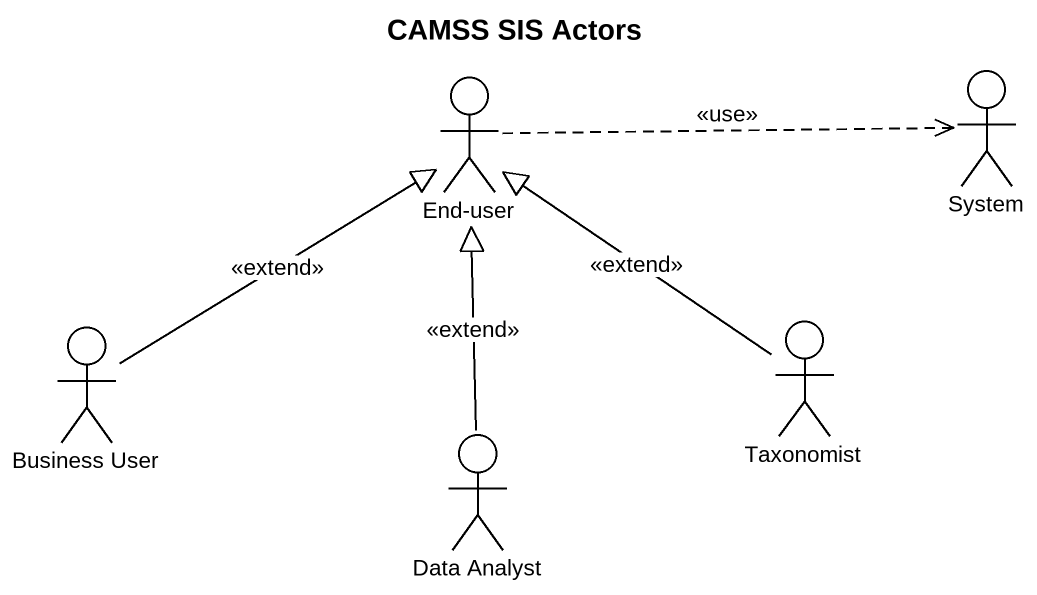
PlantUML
@startuml
title CAMSS SIS Actors
actor "End-user" as End_user
actor System
actor "Business User" as Business_User
actor Taxonomist
actor "Data Analyst" as Data_Analyst
End_user .right.> System : <<use>>
Business_User -up-|> End_user : <<extend>>
Taxonomist -up-|> End_user : <<extend>>
Data_Analyst -up-|> End_user : <<extend>>
@enduml
